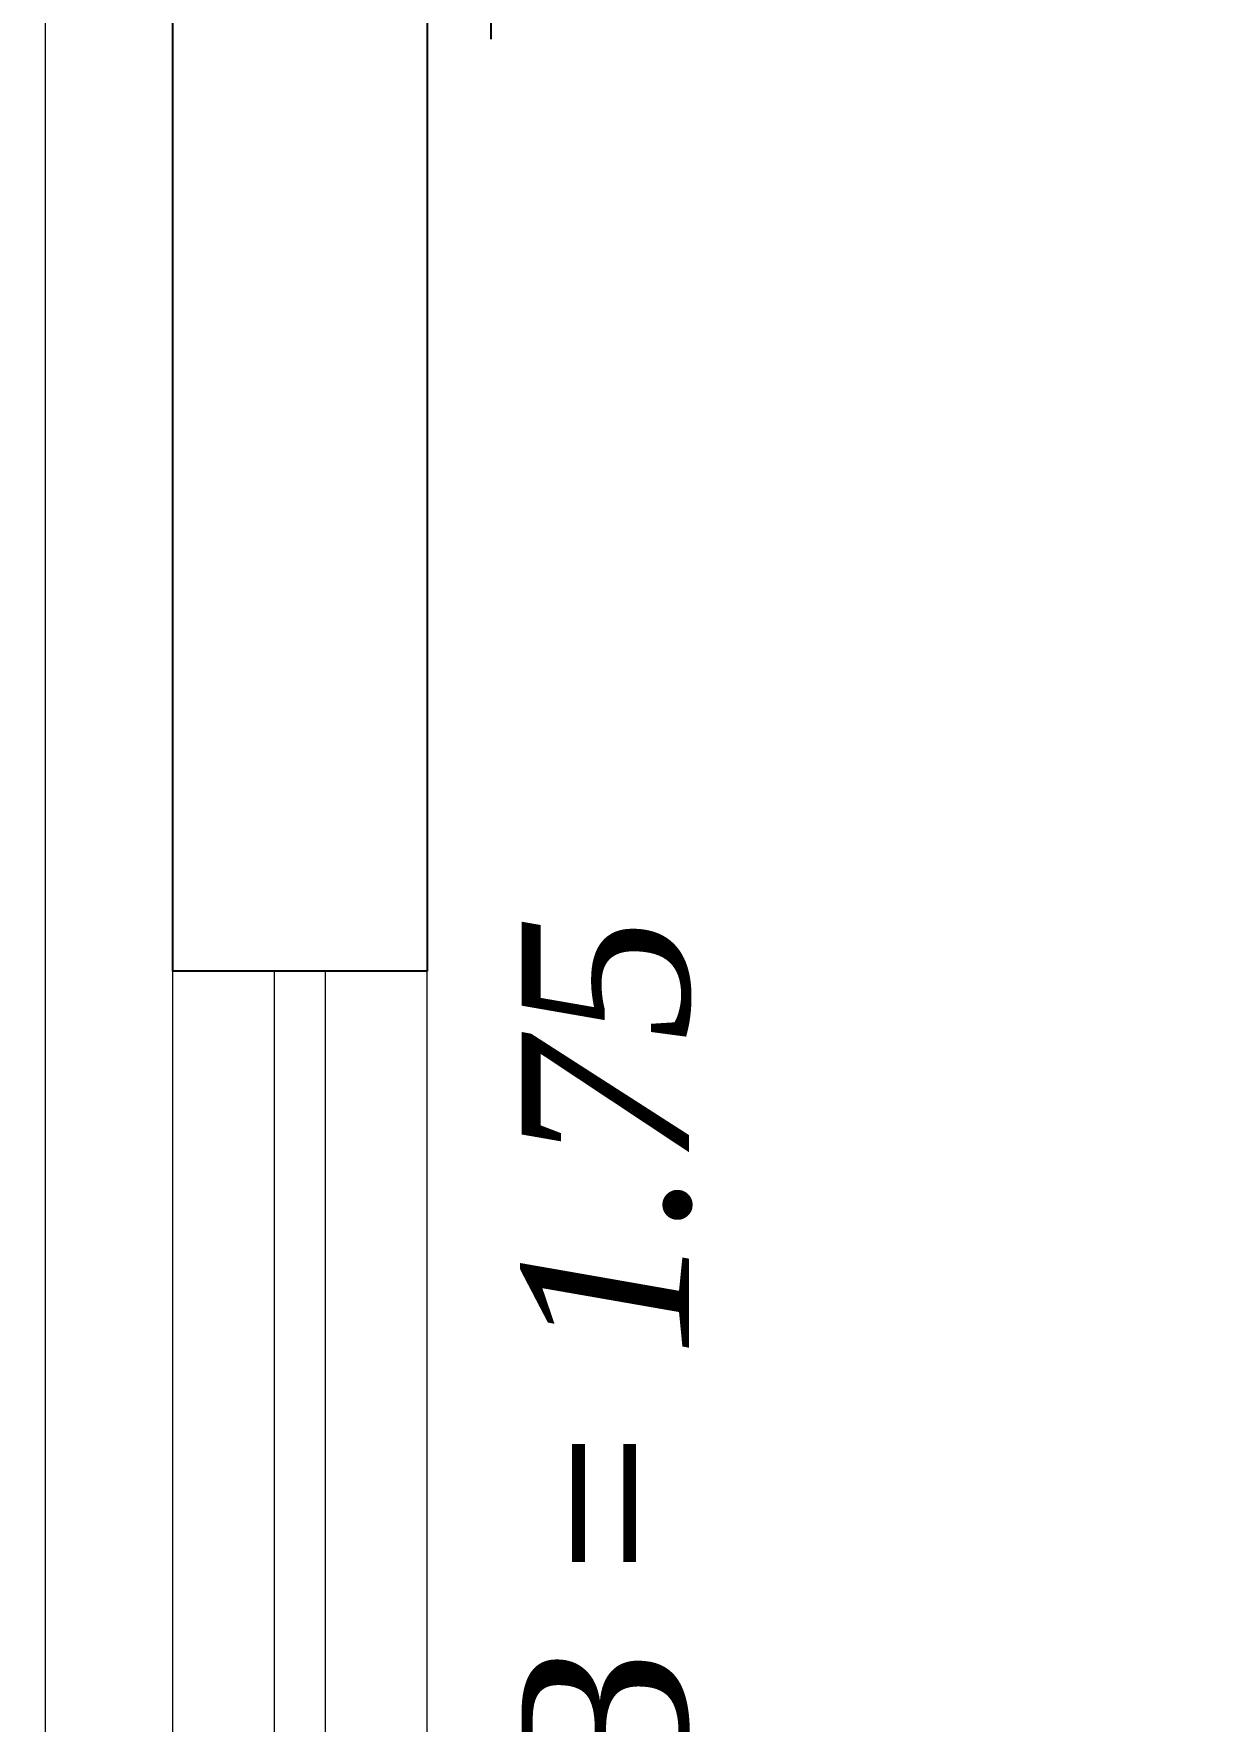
# Model space of a CAD drawing. Header units: metres. Extents: x -1655 to 449, y 40 to 361.
# Drawn here: x 99.351 to 100.278, y 50.601 to 51.926 of the extents above; entities that cross this region are included whole.
import ezdxf

# ---------------------------------------------------------------- set-up
doc = ezdxf.new("R2010")
doc.units = ezdxf.units.M
doc.header["$MEASUREMENT"] = 0
for name, color, linetype, lineweight in [('0.2', 2, 'Continuous', 5), ('Layer3', 144, 'Continuous', 15), ('Layer5', 31, 'Continuous', 9)]:
    doc.layers.add(name, color=color, linetype=linetype, lineweight=lineweight)
doc.styles.add('RS', font='timesi.ttf', dxfattribs={"width": 0.7})

# ---------------------------------------------------------------- blocks, each defined once
blk = doc.blocks.new('5050new')
h = blk.add_hatch(color=256)
h.dxf.hatch_style = 1
h.paths.add_polyline_path([(6309.3073, 1826.5446), (6308.8073, 1826.5446), (6308.8072, 1826.0446), (6309.3072, 1826.0446)])
for p, q in [((6309.0573, 1826.5446), (6309.0573, 1826.8627)), ((6308.8072, 1826.2946), (6308.4892, 1826.2947)), ((6309.3072, 1826.2946), (6309.6253, 1826.2946)), ((6309.0572, 1826.0446), (6309.0572, 1825.7266))]:
    blk.add_line(p, q)
blk.add_lwpolyline([(6308.8073, 1826.5446), (6309.3073, 1826.5446), (6309.3072, 1826.0446), (6308.8072, 1826.0446)], close=True)
blk = doc.blocks.new('axha')
blk.add_blockref('5050new', (102.3753, 17.5763))

msp = doc.modelspace()

# ---------------------------------------------------------------- linework, layer by layer
at = {"ltscale": 0.1}
for p, q in [((99.4601, 53.8395), (99.4601, 51.1896)), ((99.6601, 52.9395), (99.6601, 51.1896)), ((99.6601, 51.1896), (99.4601, 51.1896))]:
    msp.add_line(p, q, dxfattribs=at)
at = {"layer": 'Layer3'}
for p, q in [((99.4601, 51.1896), (99.4601, 50.1896)), ((99.5401, 51.1896), (99.5401, 50.1896)), ((99.5801, 51.1896), (99.5801, 50.1896)), ((99.6601, 50.1896), (99.6601, 51.1896))]:
    msp.add_line(p, q, dxfattribs=at)
at = {"layer": 'Layer5'}
msp.add_line((99.3601, 52.4395), (99.3601, 48.5397), dxfattribs=at)

# ---------------------------------------------------------------- block references
msp.add_blockref('axha', (-6311.7225, -1791.3813))

# ---------------------------------------------------------------- texts
at = {"layer": '0.2', "style": 'RS'}
msp.add_text('O K B = 1.75', height=0.131505, rotation=90, dxfattribs=at).set_placement((99.8657, 50.1569))

doc.saveas('drawing.dxf')
